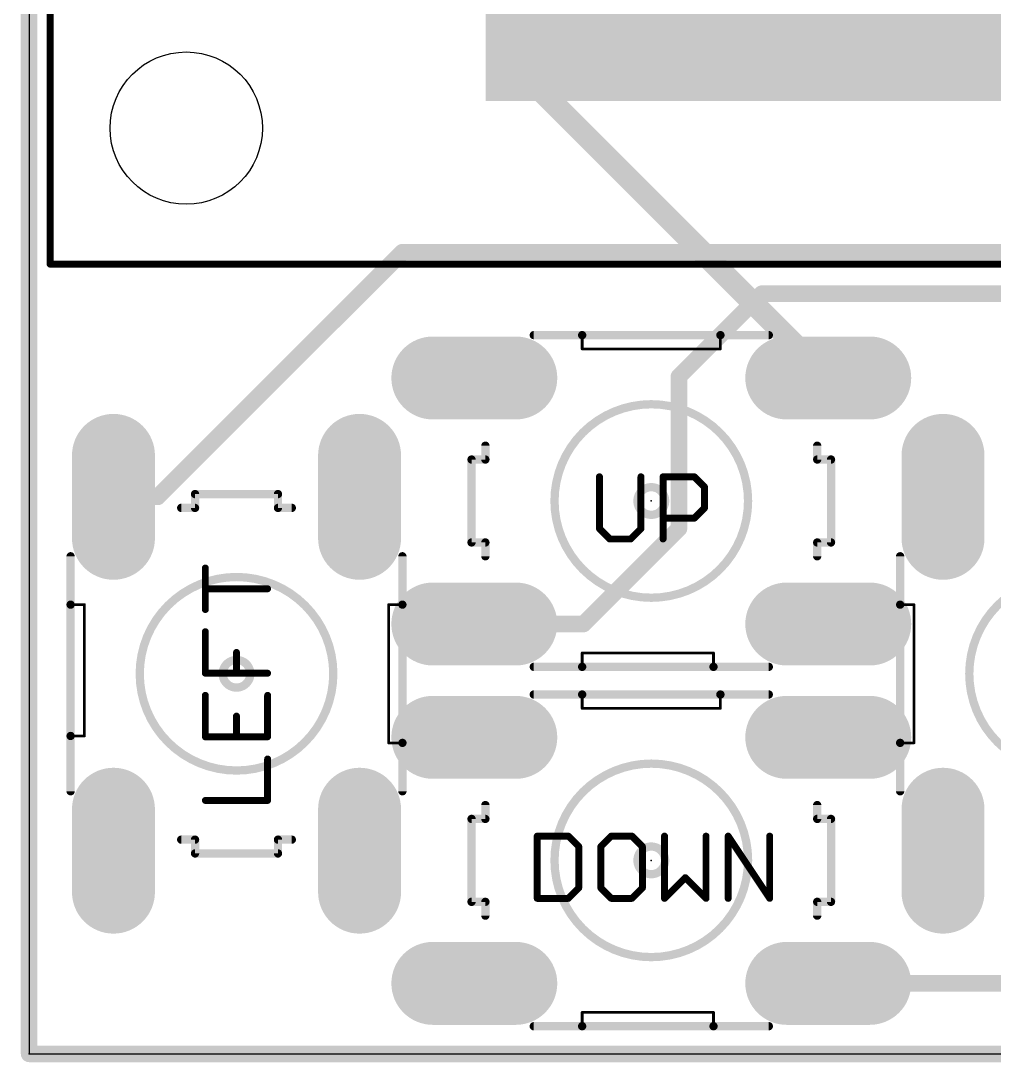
# Model space of a CAD drawing. Extents: x -0.2 to 81.2, y -0.2 to 53.5.
# Drawn here: x -0.15 to 17.73, y -0.15 to 18.98 of the extents above; entities that cross this region are included whole.
import ezdxf

# ---------------------------------------------------------------- set-up
doc = ezdxf.new("R2010")
doc.units = 0
for name, color, linetype in [('1', 12, 'CONTINUOUS'), ('16', 132, 'CONTINUOUS'), ('17', 110, 'CONTINUOUS'), ('20', 53, 'CONTINUOUS'), ('21', 253, 'CONTINUOUS'), ('23', 53, 'CONTINUOUS'), ('25', 253, 'CONTINUOUS'), ('43', 110, 'CONTINUOUS')]:
    doc.layers.add(name, color=color, linetype=linetype)

# ---------------------------------------------------------------- blocks, each defined once
blk = doc.blocks.new('LONGP100')
at = {"const_width": 1}
blk.add_lwpolyline([(-0.5, 0), (0.5, 0)], dxfattribs=at)
at = {"const_width": 0.5}
for points in [[(-0.5, 0.25, 1), (-0.5, -0.25)], [(0.5, -0.25, 1), (0.5, 0.25)]]:
    blk.add_lwpolyline(points, format="xyb", dxfattribs=at)
blk = doc.blocks.new('RECT')
blk.add_solid([(-0.5, -0.5), (0.5, -0.5), (-0.5, 0.5), (0.5, 0.5)])

msp = doc.modelspace()

# ---------------------------------------------------------------- linework, layer by layer
at = {"layer": '1', "const_width": 0.4064}
for points in [[(8.636, 18.4658), (8.636, 47.752)], [(14.6812, 12.4206), (8.636, 18.4658)]]:
    msp.add_lwpolyline(points, dxfattribs=at)
at = {"layer": '1', "const_width": 0.2032}
for points in [[(8.5344, 18.4658, 1), (8.7376, 18.4658)], [(8.7078, 18.5376, 1), (8.5642, 18.394)], [(14.6094, 12.3488, 1), (14.753, 12.4924)]]:
    msp.add_lwpolyline(points, format="xyb", dxfattribs=at)
at = {"layer": '16', "const_width": 0.3048}
for points in [[(0, 53.34), (0, 0)], [(2.3622, 10.2362), (6.858, 14.732)], [(6.858, 14.732), (20.828, 14.732)], [(11.938, 12.446), (13.462, 13.97)], [(13.462, 13.97), (20.574, 13.97)], [(11.938, 9.652), (11.938, 12.446)], [(1.5494, 10.2362), (2.3622, 10.2362)], [(10.1854, 7.8994), (11.938, 9.652)], [(8.1788, 7.8994), (10.1854, 7.8994)], [(14.6812, 1.2954), (18.0594, 1.2954)], [(0, 0), (81.026, 0)]]:
    msp.add_lwpolyline(points, dxfattribs=at)
at = {"layer": '16', "const_width": 0.1524}
for points in [[(6.858, 14.8082, 1), (6.858, 14.6558)], [(6.9119, 14.6781, 1), (6.8041, 14.7859)], [(13.462, 14.0462, 1), (13.462, 13.8938)], [(13.5159, 13.9161, 1), (13.4081, 14.0239)], [(12.0142, 12.446, 1), (11.8618, 12.446)], [(11.8841, 12.4999, 1), (11.9919, 12.3921)], [(1.5494, 10.3124, 1), (1.5494, 10.16)], [(2.3083, 10.2901, 1), (2.4161, 10.1823)], [(2.3622, 10.16, 1), (2.3622, 10.3124)], [(11.9919, 9.5981, 1), (11.8841, 9.7059)], [(11.8618, 9.652, 1), (12.0142, 9.652)], [(8.1788, 7.9756, 1), (8.1788, 7.8232)], [(10.1854, 7.8232, 1), (10.1854, 7.9756)], [(10.1315, 7.9533, 1), (10.2393, 7.8455)], [(14.6812, 1.3716, 1), (14.6812, 1.2192)], [(0, 0.0762, 1), (0, -0.0762)], [(-0.0762, 0, 1), (0.0762, 0)]]:
    msp.add_lwpolyline(points, format="xyb", dxfattribs=at)
at = {"layer": '20'}
for p, q in [((0, 53.34), (0, 0)), ((0, 0), (80.772, 0))]:
    msp.add_line(p, q, dxfattribs=at)
msp.add_circle((2.886, 17.012), 1.4, dxfattribs=at)
at = {"layer": '21'}
for points, const_width in [([(0.386, 50.512), (0.386, 14.512)], 0.127), ([(0.386, 14.512), (80.386, 14.512)], 0.127), ([(10.16, 13.208), (9.271, 13.208)], 0.1524), ([(12.7, 13.208), (10.16, 13.208)], 0.1524), ([(10.16, 13.208), (10.16, 12.954)], 0.0508), ([(13.589, 13.208), (12.7, 13.208)], 0.1524), ([(12.7, 12.954), (12.7, 13.208)], 0.0508), ([(12.7, 12.954), (10.16, 12.954)], 0.0508), ([(8.382, 10.922), (8.382, 11.176)], 0.1524), ([(14.478, 10.922), (14.478, 11.176)], 0.1524), ([(8.128, 10.922), (8.382, 10.922)], 0.1524), ([(8.128, 10.922), (8.128, 9.398)], 0.1524), ([(14.478, 10.922), (14.732, 10.922)], 0.1524), ([(14.732, 9.398), (14.732, 10.922)], 0.1524), ([(4.572, 10.287), (3.048, 10.287)], 0.1524), ([(3.048, 10.033), (3.048, 10.287)], 0.1524), ([(4.572, 10.287), (4.572, 10.033)], 0.1524), ([(3.048, 10.033), (2.794, 10.033)], 0.1524), ([(4.572, 10.033), (4.826, 10.033)], 0.1524), ([(8.382, 9.398), (8.128, 9.398)], 0.1524), ([(8.382, 9.398), (8.382, 9.144)], 0.1524), ([(14.732, 9.398), (14.478, 9.398)], 0.1524), ([(14.478, 9.398), (14.478, 9.144)], 0.1524), ([(0.762, 9.144), (0.762, 8.255)], 0.1524), ([(6.858, 8.255), (6.858, 9.144)], 0.1524), ([(16.002, 9.144), (16.002, 8.255)], 0.1524), ([(0.762, 8.255), (0.762, 5.842)], 0.1524), ([(1.016, 8.255), (0.762, 8.255)], 0.0508), ([(1.016, 5.842), (1.016, 8.255)], 0.0508), ([(6.858, 8.255), (6.604, 8.255)], 0.0508), ([(6.604, 5.715), (6.604, 8.255)], 0.0508), ([(6.858, 5.715), (6.858, 8.255)], 0.1524), ([(16.002, 8.255), (16.002, 5.715)], 0.1524), ([(16.256, 8.255), (16.002, 8.255)], 0.0508), ([(16.256, 8.255), (16.256, 5.715)], 0.0508), ([(12.573, 7.366), (10.16, 7.366)], 0.0508), ([(10.16, 7.366), (10.16, 7.112)], 0.0508), ([(12.573, 7.366), (12.573, 7.112)], 0.0508), ([(9.271, 7.112), (10.16, 7.112)], 0.1524), ([(10.16, 7.112), (12.573, 7.112)], 0.1524), ([(12.573, 7.112), (13.589, 7.112)], 0.1524), ([(10.16, 6.604), (9.271, 6.604)], 0.1524), ([(12.7, 6.604), (10.16, 6.604)], 0.1524), ([(10.16, 6.604), (10.16, 6.35)], 0.0508), ([(13.589, 6.604), (12.7, 6.604)], 0.1524), ([(12.7, 6.35), (12.7, 6.604)], 0.0508), ([(12.7, 6.35), (10.16, 6.35)], 0.0508), ([(0.762, 5.842), (0.762, 4.826)], 0.1524), ([(1.016, 5.842), (0.762, 5.842)], 0.0508), ([(6.858, 4.826), (6.858, 5.715)], 0.1524), ([(16.002, 5.715), (16.002, 4.826)], 0.1524), ([(6.604, 5.715), (6.858, 5.715)], 0.0508), ([(16.002, 5.715), (16.256, 5.715)], 0.0508), ([(8.382, 4.318), (8.382, 4.572)], 0.1524), ([(14.478, 4.318), (14.478, 4.572)], 0.1524), ([(8.128, 4.318), (8.382, 4.318)], 0.1524), ([(8.128, 4.318), (8.128, 2.794)], 0.1524), ([(14.478, 4.318), (14.732, 4.318)], 0.1524), ([(14.732, 2.794), (14.732, 4.318)], 0.1524), ([(3.048, 3.937), (2.794, 3.937)], 0.1524), ([(3.048, 3.683), (3.048, 3.937)], 0.1524), ([(4.572, 3.937), (4.572, 3.683)], 0.1524), ([(4.572, 3.937), (4.826, 3.937)], 0.1524), ([(3.048, 3.683), (4.572, 3.683)], 0.1524), ([(8.382, 2.794), (8.128, 2.794)], 0.1524), ([(8.382, 2.794), (8.382, 2.54)], 0.1524), ([(14.732, 2.794), (14.478, 2.794)], 0.1524), ([(14.478, 2.794), (14.478, 2.54)], 0.1524), ([(12.573, 0.762), (10.16, 0.762)], 0.0508), ([(10.16, 0.762), (10.16, 0.508)], 0.0508), ([(12.573, 0.762), (12.573, 0.508)], 0.0508), ([(9.271, 0.508), (10.16, 0.508)], 0.1524), ([(10.16, 0.508), (12.573, 0.508)], 0.1524), ([(12.573, 0.508), (13.589, 0.508)], 0.1524)]:
    msp.add_lwpolyline(points, dxfattribs=dict(at, const_width=const_width))
for points, const_width in [([(0.386, 14.5438, 1), (0.386, 14.4802)], 0.0635), ([(0.3543, 14.512, 1), (0.4178, 14.512)], 0.0635), ([(9.271, 13.2461, 1), (9.271, 13.1699)], 0.0762), ([(10.16, 13.2461, 1), (10.16, 13.1699)], 0.0762), ([(10.16, 13.1699, 1), (10.16, 13.2461)], 0.0762), ([(10.1727, 13.208, 1), (10.1473, 13.208)], 0.0254), ([(12.7, 13.2461, 1), (12.7, 13.1699)], 0.0762), ([(12.7, 13.1699, 1), (12.7, 13.2461)], 0.0762), ([(12.7127, 13.208, 1), (12.6873, 13.208)], 0.0254), ([(13.589, 13.1699, 1), (13.589, 13.2461)], 0.0762), ([(10.16, 12.9667, 1), (10.16, 12.9413)], 0.0254), ([(10.1473, 12.954, 1), (10.1727, 12.954)], 0.0254), ([(12.6873, 12.954, 1), (12.7127, 12.954)], 0.0254), ([(12.7, 12.9413, 1), (12.7, 12.9667)], 0.0254), ([(11.43, 8.382, 1), (11.43, 11.938, 1), (11.43, 8.382)], 0.1524), ([(8.4201, 11.176, 1), (8.3439, 11.176)], 0.0762), ([(14.5161, 11.176, 1), (14.4399, 11.176)], 0.0762), ([(8.128, 10.9601, 1), (8.128, 10.8839)], 0.0762), ([(8.1661, 10.922, 1), (8.0899, 10.922)], 0.0762), ([(8.3439, 10.922, 1), (8.4201, 10.922)], 0.0762), ([(8.382, 10.8839, 1), (8.382, 10.9601)], 0.0762), ([(14.478, 10.9601, 1), (14.478, 10.8839)], 0.0762), ([(14.4399, 10.922, 1), (14.5161, 10.922)], 0.0762), ([(14.7701, 10.922, 1), (14.6939, 10.922)], 0.0762), ([(14.732, 10.8839, 1), (14.732, 10.9601)], 0.0762), ([(3.048, 10.3251, 1), (3.048, 10.2489)], 0.0762), ([(3.0861, 10.287, 1), (3.0099, 10.287)], 0.0762), ([(4.6101, 10.287, 1), (4.5339, 10.287)], 0.0762), ([(4.572, 10.2489, 1), (4.572, 10.3251)], 0.0762), ([(11.43, 9.906, 1), (11.43, 10.414, 1), (11.43, 9.906)], 0.1524), ([(2.794, 10.0711, 1), (2.794, 9.9949)], 0.0762), ([(3.0099, 10.033, 1), (3.0861, 10.033)], 0.0762), ([(3.048, 9.9949, 1), (3.048, 10.0711)], 0.0762), ([(4.572, 10.0711, 1), (4.572, 9.9949)], 0.0762), ([(4.5339, 10.033, 1), (4.6101, 10.033)], 0.0762), ([(4.826, 9.9949, 1), (4.826, 10.0711)], 0.0762), ([(8.128, 9.4361, 1), (8.128, 9.3599)], 0.0762), ([(8.0899, 9.398, 1), (8.1661, 9.398)], 0.0762), ([(8.4201, 9.398, 1), (8.3439, 9.398)], 0.0762), ([(8.382, 9.3599, 1), (8.382, 9.4361)], 0.0762), ([(14.478, 9.4361, 1), (14.478, 9.3599)], 0.0762), ([(14.5161, 9.398, 1), (14.4399, 9.398)], 0.0762), ([(14.6939, 9.398, 1), (14.7701, 9.398)], 0.0762), ([(14.732, 9.3599, 1), (14.732, 9.4361)], 0.0762), ([(0.8001, 9.144, 1), (0.7239, 9.144)], 0.0762), ([(6.8961, 9.144, 1), (6.8199, 9.144)], 0.0762), ([(16.0401, 9.144, 1), (15.9639, 9.144)], 0.0762), ([(8.3439, 9.144, 1), (8.4201, 9.144)], 0.0762), ([(14.4399, 9.144, 1), (14.5161, 9.144)], 0.0762), ([(3.81, 5.207, 1), (3.81, 8.763, 1), (3.81, 5.207)], 0.1524), ([(19.05, 5.207, 1), (19.05, 8.763, 1), (19.05, 5.207)], 0.1524), ([(0.8001, 8.255, 1), (0.7239, 8.255)], 0.0762), ([(0.7239, 8.255, 1), (0.8001, 8.255)], 0.0762), ([(0.762, 8.2677, 1), (0.762, 8.2423)], 0.0254), ([(1.0287, 8.255, 1), (1.0033, 8.255)], 0.0254), ([(1.016, 8.2423, 1), (1.016, 8.2677)], 0.0254), ([(6.604, 8.2677, 1), (6.604, 8.2423)], 0.0254), ([(6.6167, 8.255, 1), (6.5913, 8.255)], 0.0254), ([(6.8961, 8.255, 1), (6.8199, 8.255)], 0.0762), ([(6.8199, 8.255, 1), (6.8961, 8.255)], 0.0762), ([(6.858, 8.2423, 1), (6.858, 8.2677)], 0.0254), ([(16.0401, 8.255, 1), (15.9639, 8.255)], 0.0762), ([(15.9639, 8.255, 1), (16.0401, 8.255)], 0.0762), ([(16.002, 8.2677, 1), (16.002, 8.2423)], 0.0254), ([(16.2687, 8.255, 1), (16.2433, 8.255)], 0.0254), ([(16.256, 8.2423, 1), (16.256, 8.2677)], 0.0254), ([(3.81, 6.731, 1), (3.81, 7.239, 1), (3.81, 6.731)], 0.1524), ([(10.16, 7.3787, 1), (10.16, 7.3533)], 0.0254), ([(10.1727, 7.366, 1), (10.1473, 7.366)], 0.0254), ([(12.5857, 7.366, 1), (12.5603, 7.366)], 0.0254), ([(12.573, 7.3533, 1), (12.573, 7.3787)], 0.0254), ([(9.271, 7.1501, 1), (9.271, 7.0739)], 0.0762), ([(10.16, 7.1501, 1), (10.16, 7.0739)], 0.0762), ([(10.16, 7.0739, 1), (10.16, 7.1501)], 0.0762), ([(10.1473, 7.112, 1), (10.1727, 7.112)], 0.0254), ([(12.573, 7.1501, 1), (12.573, 7.0739)], 0.0762), ([(12.573, 7.0739, 1), (12.573, 7.1501)], 0.0762), ([(12.5603, 7.112, 1), (12.5857, 7.112)], 0.0254), ([(13.589, 7.0739, 1), (13.589, 7.1501)], 0.0762), ([(9.271, 6.6421, 1), (9.271, 6.5659)], 0.0762), ([(10.16, 6.6421, 1), (10.16, 6.5659)], 0.0762), ([(10.16, 6.5659, 1), (10.16, 6.6421)], 0.0762), ([(10.1727, 6.604, 1), (10.1473, 6.604)], 0.0254), ([(12.7, 6.6421, 1), (12.7, 6.5659)], 0.0762), ([(12.7, 6.5659, 1), (12.7, 6.6421)], 0.0762), ([(12.7127, 6.604, 1), (12.6873, 6.604)], 0.0254), ([(13.589, 6.5659, 1), (13.589, 6.6421)], 0.0762), ([(10.16, 6.3627, 1), (10.16, 6.3373)], 0.0254), ([(10.1473, 6.35, 1), (10.1727, 6.35)], 0.0254), ([(12.6873, 6.35, 1), (12.7127, 6.35)], 0.0254), ([(12.7, 6.3373, 1), (12.7, 6.3627)], 0.0254), ([(0.8001, 5.842, 1), (0.7239, 5.842)], 0.0762), ([(0.7239, 5.842, 1), (0.8001, 5.842)], 0.0762), ([(0.762, 5.8547, 1), (0.762, 5.8293)], 0.0254), ([(1.0033, 5.842, 1), (1.0287, 5.842)], 0.0254), ([(1.016, 5.8293, 1), (1.016, 5.8547)], 0.0254), ([(6.8961, 5.715, 1), (6.8199, 5.715)], 0.0762), ([(6.8199, 5.715, 1), (6.8961, 5.715)], 0.0762), ([(16.0401, 5.715, 1), (15.9639, 5.715)], 0.0762), ([(15.9639, 5.715, 1), (16.0401, 5.715)], 0.0762), ([(6.604, 5.7277, 1), (6.604, 5.7023)], 0.0254), ([(6.5913, 5.715, 1), (6.6167, 5.715)], 0.0254), ([(6.858, 5.7023, 1), (6.858, 5.7277)], 0.0254), ([(16.002, 5.7277, 1), (16.002, 5.7023)], 0.0254), ([(16.2433, 5.715, 1), (16.2687, 5.715)], 0.0254), ([(16.256, 5.7023, 1), (16.256, 5.7277)], 0.0254), ([(11.43, 1.778, 1), (11.43, 5.334, 1), (11.43, 1.778)], 0.1524), ([(0.7239, 4.826, 1), (0.8001, 4.826)], 0.0762), ([(6.8199, 4.826, 1), (6.8961, 4.826)], 0.0762), ([(15.9639, 4.826, 1), (16.0401, 4.826)], 0.0762), ([(8.4201, 4.572, 1), (8.3439, 4.572)], 0.0762), ([(14.5161, 4.572, 1), (14.4399, 4.572)], 0.0762), ([(8.128, 4.3561, 1), (8.128, 4.2799)], 0.0762), ([(8.1661, 4.318, 1), (8.0899, 4.318)], 0.0762), ([(8.3439, 4.318, 1), (8.4201, 4.318)], 0.0762), ([(8.382, 4.2799, 1), (8.382, 4.3561)], 0.0762), ([(14.478, 4.3561, 1), (14.478, 4.2799)], 0.0762), ([(14.4399, 4.318, 1), (14.5161, 4.318)], 0.0762), ([(14.7701, 4.318, 1), (14.6939, 4.318)], 0.0762), ([(14.732, 4.2799, 1), (14.732, 4.3561)], 0.0762), ([(2.794, 3.9751, 1), (2.794, 3.8989)], 0.0762), ([(3.0861, 3.937, 1), (3.0099, 3.937)], 0.0762), ([(3.048, 3.8989, 1), (3.048, 3.9751)], 0.0762), ([(4.6101, 3.937, 1), (4.5339, 3.937)], 0.0762), ([(4.572, 3.9751, 1), (4.572, 3.8989)], 0.0762), ([(4.826, 3.8989, 1), (4.826, 3.9751)], 0.0762), ([(11.43, 3.302, 1), (11.43, 3.81, 1), (11.43, 3.302)], 0.1524), ([(3.048, 3.7211, 1), (3.048, 3.6449)], 0.0762), ([(3.0099, 3.683, 1), (3.0861, 3.683)], 0.0762), ([(4.5339, 3.683, 1), (4.6101, 3.683)], 0.0762), ([(4.572, 3.6449, 1), (4.572, 3.7211)], 0.0762), ([(8.128, 2.8321, 1), (8.128, 2.7559)], 0.0762), ([(8.0899, 2.794, 1), (8.1661, 2.794)], 0.0762), ([(8.4201, 2.794, 1), (8.3439, 2.794)], 0.0762), ([(8.382, 2.7559, 1), (8.382, 2.8321)], 0.0762), ([(14.478, 2.8321, 1), (14.478, 2.7559)], 0.0762), ([(14.5161, 2.794, 1), (14.4399, 2.794)], 0.0762), ([(14.6939, 2.794, 1), (14.7701, 2.794)], 0.0762), ([(14.732, 2.7559, 1), (14.732, 2.8321)], 0.0762), ([(8.3439, 2.54, 1), (8.4201, 2.54)], 0.0762), ([(14.4399, 2.54, 1), (14.5161, 2.54)], 0.0762), ([(10.16, 0.7747, 1), (10.16, 0.7493)], 0.0254), ([(10.1727, 0.762, 1), (10.1473, 0.762)], 0.0254), ([(12.5857, 0.762, 1), (12.5603, 0.762)], 0.0254), ([(12.573, 0.7493, 1), (12.573, 0.7747)], 0.0254), ([(9.271, 0.5461, 1), (9.271, 0.4699)], 0.0762), ([(10.16, 0.5461, 1), (10.16, 0.4699)], 0.0762), ([(10.16, 0.4699, 1), (10.16, 0.5461)], 0.0762), ([(12.573, 0.5461, 1), (12.573, 0.4699)], 0.0762), ([(12.573, 0.4699, 1), (12.573, 0.5461)], 0.0762), ([(13.589, 0.4699, 1), (13.589, 0.5461)], 0.0762), ([(10.1473, 0.508, 1), (10.1727, 0.508)], 0.0254), ([(12.5603, 0.508, 1), (12.5857, 0.508)], 0.0254)]:
    msp.add_lwpolyline(points, format="xyb", dxfattribs=dict(at, const_width=const_width))
at = {"layer": '23'}
for p in [(11.43, 10.16), (3.81, 6.985), (11.43, 3.556), (0, 0)]:
    msp.add_point(p, dxfattribs=at)
at = {"layer": '25', "const_width": 0.127}
for points in [[(10.4775, 10.6055), (10.4775, 9.6522)], [(11.2401, 9.6522), (11.2401, 10.6055)], [(11.6469, 9.4615), (11.6469, 10.6055)], [(11.6469, 10.6055), (12.2189, 10.6055)], [(12.2189, 10.6055), (12.4095, 10.4148)], [(12.4095, 10.4148), (12.4095, 10.0335)], [(12.4095, 10.0335), (12.2189, 9.8428)], [(12.2189, 9.8428), (11.6469, 9.8428)], [(10.4775, 9.6522), (10.6682, 9.4615)], [(11.0495, 9.4615), (11.2401, 9.6522)], [(10.6682, 9.4615), (11.0495, 9.4615)], [(3.2375, 8.1651), (3.2375, 8.9277)], [(4.3815, 8.5464), (3.2375, 8.5464)], [(3.2375, 6.9957), (3.2375, 7.7583)], [(3.8095, 6.9957), (3.8095, 7.377)], [(4.3815, 6.9957), (3.2375, 6.9957)], [(3.2375, 6.589), (3.2375, 5.8263)], [(4.3815, 5.8263), (4.3815, 6.589)], [(3.8095, 5.8263), (3.8095, 6.2076)], [(3.2375, 5.8263), (4.3815, 5.8263)], [(4.3815, 4.6569), (4.3815, 5.4196)], [(3.2375, 4.6569), (4.3815, 4.6569)], [(9.3345, 4.0015), (9.3345, 2.8575)], [(9.9065, 4.0015), (9.3345, 4.0015)], [(10.0972, 3.8108), (9.9065, 4.0015)], [(10.6946, 4.0015), (10.5039, 3.8108)], [(11.0759, 4.0015), (10.6946, 4.0015)], [(11.2665, 3.8108), (11.0759, 4.0015)], [(11.6733, 4.0015), (11.6733, 2.8575)], [(12.4359, 2.8575), (12.4359, 4.0015)], [(12.8427, 2.8575), (12.8427, 4.0015)], [(12.8427, 4.0015), (13.6053, 2.8575)], [(13.6053, 2.8575), (13.6053, 4.0015)], [(10.0972, 3.0482), (10.0972, 3.8108)], [(10.5039, 3.8108), (10.5039, 3.0482)], [(11.2665, 3.0482), (11.2665, 3.8108)], [(11.6733, 2.8575), (12.0546, 3.2388)], [(12.0546, 3.2388), (12.4359, 2.8575)], [(9.9065, 2.8575), (10.0972, 3.0482)], [(10.5039, 3.0482), (10.6946, 2.8575)], [(11.0759, 2.8575), (11.2665, 3.0482)], [(9.3345, 2.8575), (9.9065, 2.8575)], [(10.6946, 2.8575), (11.0759, 2.8575)]]:
    msp.add_lwpolyline(points, dxfattribs=at)
at = {"layer": '25', "const_width": 0.0635}
for points in [[(10.5093, 10.6055, 1), (10.4458, 10.6055)], [(11.2719, 10.6055, 1), (11.2084, 10.6055)], [(11.6786, 10.6055, 1), (11.6151, 10.6055)], [(11.6469, 10.6372, 1), (11.6469, 10.5737)], [(12.2413, 10.6279, 1), (12.1964, 10.583)], [(12.2189, 10.5737, 1), (12.2189, 10.6372)], [(12.4413, 10.4148, 1), (12.3778, 10.4148)], [(12.3871, 10.3924, 1), (12.432, 10.4373)], [(12.3778, 10.0335, 1), (12.4413, 10.0335)], [(12.432, 10.011, 1), (12.3871, 10.0559)], [(11.6469, 9.8746, 1), (11.6469, 9.8111)], [(12.1964, 9.8653, 1), (12.2413, 9.8204)], [(12.2189, 9.8111, 1), (12.2189, 9.8746)], [(10.5, 9.6746, 1), (10.455, 9.6297)], [(10.4458, 9.6522, 1), (10.5093, 9.6522)], [(11.2084, 9.6522, 1), (11.2719, 9.6522)], [(11.2626, 9.6297, 1), (11.2177, 9.6746)], [(10.6682, 9.4933, 1), (10.6682, 9.4298)], [(10.6457, 9.439, 1), (10.6906, 9.484)], [(11.027, 9.484, 1), (11.0719, 9.439)], [(11.0495, 9.4298, 1), (11.0495, 9.4933)], [(11.6151, 9.4615, 1), (11.6786, 9.4615)], [(3.2693, 8.9277, 1), (3.2058, 8.9277)], [(3.2375, 8.5782, 1), (3.2375, 8.5147)], [(4.3815, 8.5147, 1), (4.3815, 8.5782)], [(3.2058, 8.1651, 1), (3.2693, 8.1651)], [(3.2693, 7.7583, 1), (3.2058, 7.7583)], [(3.8413, 7.377, 1), (3.7778, 7.377)], [(3.2375, 7.0274, 1), (3.2375, 6.9639)], [(3.2058, 6.9957, 1), (3.2693, 6.9957)], [(3.7778, 6.9957, 1), (3.8413, 6.9957)], [(4.3815, 6.9639, 1), (4.3815, 7.0274)], [(3.2693, 6.589, 1), (3.2058, 6.589)], [(4.4132, 6.589, 1), (4.3498, 6.589)], [(3.8413, 6.2076, 1), (3.7778, 6.2076)], [(3.2375, 5.8581, 1), (3.2375, 5.7946)], [(3.2058, 5.8263, 1), (3.2693, 5.8263)], [(3.7778, 5.8263, 1), (3.8413, 5.8263)], [(4.3498, 5.8263, 1), (4.4132, 5.8263)], [(4.3815, 5.7946, 1), (4.3815, 5.8581)], [(4.4132, 5.4196, 1), (4.3498, 5.4196)], [(3.2375, 4.6887, 1), (3.2375, 4.6252)], [(4.3498, 4.6569, 1), (4.4132, 4.6569)], [(4.3815, 4.6252, 1), (4.3815, 4.6887)], [(9.3663, 4.0015, 1), (9.3027, 4.0015)], [(9.3345, 4.0332, 1), (9.3345, 3.9697)], [(9.9289, 4.0239, 1), (9.884, 3.979)], [(9.9065, 3.9697, 1), (9.9065, 4.0332)], [(10.6946, 4.0332, 1), (10.6946, 3.9697)], [(10.717, 3.979, 1), (10.6721, 4.0239)], [(11.0983, 4.0239, 1), (11.0534, 3.979)], [(11.0759, 3.9697, 1), (11.0759, 4.0332)], [(11.705, 4.0015, 1), (11.6415, 4.0015)], [(12.4677, 4.0015, 1), (12.4042, 4.0015)], [(12.8744, 4.0015, 1), (12.8109, 4.0015)], [(12.8691, 4.0191, 1), (12.8163, 3.9839)], [(13.6371, 4.0015, 1), (13.5736, 4.0015)], [(10.1289, 3.8108, 1), (10.0654, 3.8108)], [(10.0747, 3.7884, 1), (10.1196, 3.8333)], [(10.5356, 3.8108, 1), (10.4721, 3.8108)], [(10.4814, 3.8333, 1), (10.5263, 3.7884)], [(11.2983, 3.8108, 1), (11.2348, 3.8108)], [(11.2441, 3.7884, 1), (11.289, 3.8333)], [(12.0771, 3.2613, 1), (12.0322, 3.2164)], [(12.0771, 3.2164, 1), (12.0322, 3.2613)], [(10.0654, 3.0482, 1), (10.1289, 3.0482)], [(10.1196, 3.0257, 1), (10.0747, 3.0706)], [(10.4721, 3.0482, 1), (10.5356, 3.0482)], [(10.5263, 3.0706, 1), (10.4814, 3.0257)], [(11.2348, 3.0482, 1), (11.2983, 3.0482)], [(11.289, 3.0257, 1), (11.2441, 3.0706)], [(9.3345, 2.8893, 1), (9.3345, 2.8257)], [(9.3027, 2.8575, 1), (9.3663, 2.8575)], [(9.884, 2.88, 1), (9.9289, 2.835)], [(9.9065, 2.8257, 1), (9.9065, 2.8893)], [(10.6946, 2.8893, 1), (10.6946, 2.8257)], [(10.6721, 2.835, 1), (10.717, 2.88)], [(11.0534, 2.88, 1), (11.0983, 2.835)], [(11.0759, 2.8257, 1), (11.0759, 2.8893)], [(11.6508, 2.88, 1), (11.6957, 2.835)], [(11.6415, 2.8575, 1), (11.705, 2.8575)], [(12.4042, 2.8575, 1), (12.4677, 2.8575)], [(12.4135, 2.835, 1), (12.4584, 2.88)], [(12.8109, 2.8575, 1), (12.8744, 2.8575)], [(13.5736, 2.8575, 1), (13.6371, 2.8575)], [(13.5789, 2.8399, 1), (13.6318, 2.8751)]]:
    msp.add_lwpolyline(points, format="xyb", dxfattribs=at)

# ---------------------------------------------------------------- block references
at = {"layer": '17', "xscale": 1.524, "yscale": 1.524}
for p in [(8.1788, 12.4206), (8.1788, 12.4206), (14.6812, 12.4206), (14.6812, 12.4206), (8.1788, 7.8994), (8.1788, 7.8994), (14.6812, 7.8994), (14.6812, 7.8994), (8.1788, 5.8166), (8.1788, 5.8166), (14.6812, 5.8166), (14.6812, 5.8166), (8.1788, 1.2954), (8.1788, 1.2954), (14.6812, 1.2954), (14.6812, 1.2954)]:
    msp.add_blockref('LONGP100', p, dxfattribs=at)
for p, rotation in [((1.5494, 10.2362), 270), ((1.5494, 10.2362), 270), ((6.0706, 10.2362), 270), ((6.0706, 10.2362), 270), ((16.7894, 10.2362), 90), ((16.7894, 10.2362), 90), ((1.5494, 3.7338), 270), ((1.5494, 3.7338), 270), ((6.0706, 3.7338), 270), ((6.0706, 3.7338), 270), ((16.7894, 3.7338), 90), ((16.7894, 3.7338), 90)]:
    msp.add_blockref('LONGP100', p, dxfattribs=dict(at, rotation=rotation))
at = {"layer": '43', "xscale": 64, "yscale": 5}
msp.add_blockref('RECT', (40.386, 20.012), dxfattribs=at)

doc.saveas('drawing.dxf')
